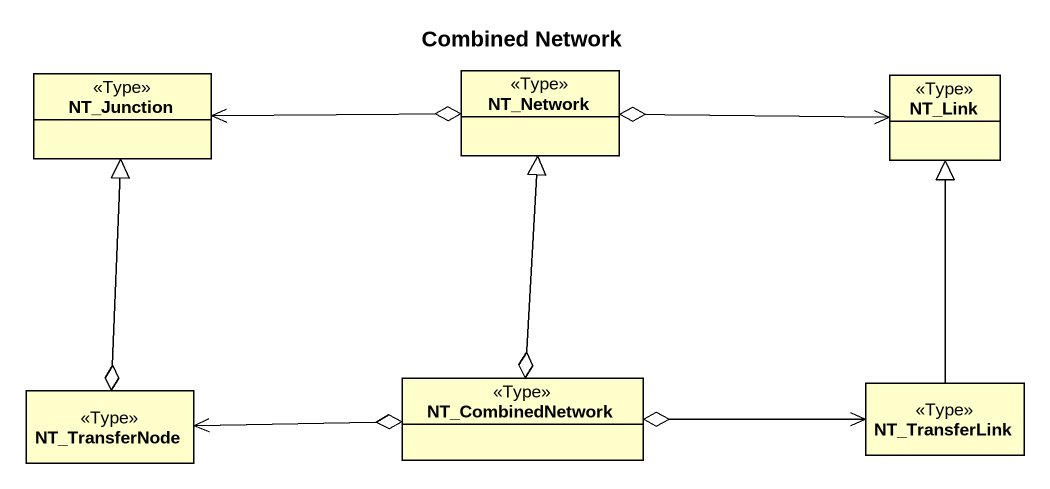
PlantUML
@startuml
title Combined Network
hide circle
hide empty members
class NT_Junction <<Type>>
class NT_Network <<Type>>
class NT_Link <<Type>>
class NT_TransferNode <<Type>>
class NT_CombinedNetwork <<Type>>
class NT_TransferLink <<Type>>
NT_Junction <-right-o NT_Network
NT_Junction <--o NT_TransferNode
NT_Network <--o NT_CombinedNetwork
NT_Link <-left-o NT_Network
NT_TransferNode -up-|> NT_Junction
NT_TransferNode <-right-o NT_CombinedNetwork
NT_CombinedNetwork -up-|> NT_Network
NT_CombinedNetwork o-right-> NT_TransferLink
NT_TransferLink -up-|> NT_Link
@enduml
